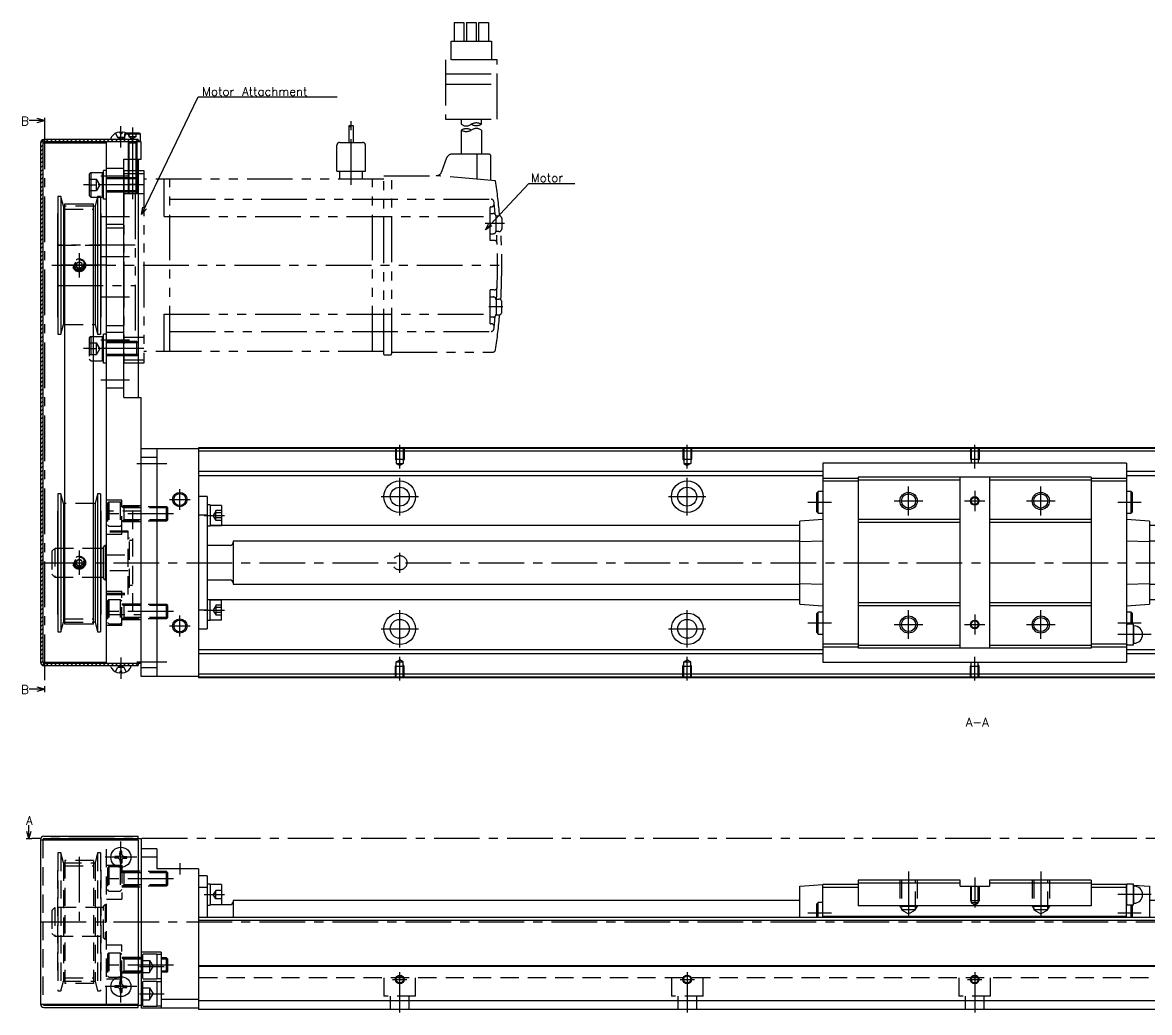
# Model space of a CAD drawing. Extents: x -2 to 939, y -8 to 353.
# Drawn here: x 317.5 to 709.5, y 9 to 353.5 of the extents above; entities that cross this region are included whole.
import ezdxf

# ---------------------------------------------------------------- set-up
doc = ezdxf.new("R2010")
doc.units = 0
doc.header["$LTSCALE"] = 0.5
for name, pattern in [('CENTER', [50.8, 31.75, -6.35, 6.35, -6.35]), ('DASHED', [19.05, 12.7, -6.35]), ('PHANTOM', [63.5, 31.75, -6.35, 6.35, -6.35, 6.35, -6.35])]:
    doc.linetypes.add(name, pattern=pattern)
for name, color, linetype in [('MSM_CENTER', 1, 'CENTER'), ('MSM_CONTINUOUS', 7, 'CONTINUOUS'), ('MSM_DASHED', 4, 'DASHED'), ('MSM_IMAGINARY', 6, 'PHANTOM'), ('MSM_NARROW', 5, 'CONTINUOUS'), ('MSM_PART_NUMBER', 7, 'CONTINUOUS')]:
    doc.layers.add(name, color=color, linetype=linetype)
doc.styles.get("Standard").update_dxf_attribs({"font": 'txt.shx', "height": 3, "bigfont": 'bigfont.shx'})

msp = doc.modelspace()

# ---------------------------------------------------------------- linework, layer by layer
at = {"layer": 'MSM_CENTER'}
for p, q in [((325.07, 318.37), (325.07, 122.5)), ((351.67, 310), (351.67, 317.37)), ((355.67, 317), (355.67, 295)), ((354.67, 300), (344.67, 300)), ((359.67, 297), (338.67, 297)), ((344.67, 286), (354.67, 286)), ((337.17, 273.25), (337.17, 264.75)), ((354.67, 272), (344.67, 272)), ((346.67, 269), (327.67, 269)), ((344.67, 258), (354.67, 258)), ((359.67, 240), (338.67, 240)), ((354.67, 243), (344.67, 243)), ((354.67, 229), (344.67, 229)), ((448.67, 198.29), (448.67, 206.5)), ((548.67, 198.29), (548.67, 206.5)), ((648.67, 198.29), (648.67, 206.5)), ((357.17, 200), (367.67, 200)), ((448.67, 182), (448.67, 195)), ((548.67, 182), (548.67, 195)), ((372.17, 183.88), (372.17, 191.13)), ((442.17, 188.5), (455.16, 188.5)), ((542.17, 188.5), (555.17, 188.5)), ((625.67, 182), (625.67, 192)), ((648.67, 190.5), (648.67, 183.5)), ((671.67, 182), (671.67, 192)), ((368.54, 187.5), (375.79, 187.5)), ((598.87, 186.5), (590.66, 186.5)), ((620.67, 187), (630.67, 187)), ((645.17, 187), (652.17, 187)), ((666.67, 187), (676.67, 187)), ((706.57, 186.5), (698.47, 186.5)), ((369.97, 182.5), (344.67, 182.5)), ((380.67, 181.95), (387.67, 181.95)), ((337.17, 169.75), (337.17, 161.25)), ((448.67, 162), (448.67, 169)), ((323.67, 165.5), (932.67, 165.5)), ((380.67, 149.05), (387.67, 149.05)), ((448.67, 136), (448.67, 149)), ((548.67, 136), (548.67, 149)), ((625.67, 139), (625.67, 149)), ((671.67, 139), (671.67, 149)), ((369.97, 148.5), (344.67, 148.5)), ((372.17, 139.88), (372.17, 147.13)), ((648.67, 147.5), (648.67, 140.5)), ((368.54, 143.5), (375.79, 143.5)), ((442.17, 142.5), (455.17, 142.5)), ((542.17, 142.5), (555.17, 142.5)), ((598.87, 144.5), (590.66, 144.5)), ((620.67, 144), (630.67, 144)), ((645.17, 144), (652.17, 144)), ((666.67, 144), (676.67, 144)), ((706.57, 144.5), (698.47, 144.5)), ((710.07, 140.5), (698.47, 140.5)), ((351.67, 132.5), (351.67, 125.13)), ((357.17, 131), (367.67, 131)), ((448.67, 124.5), (448.67, 132.71)), ((548.67, 124.5), (548.67, 132.71)), ((648.67, 124.5), (648.67, 132.71)), ((933.67, 69.5), (320.67, 69.5)), ((351.67, 57.5), (351.67, 68.5)), ((337.17, 63.12), (337.17, 38.5)), ((357.17, 63), (346.17, 63)), ((372.17, 61), (372.17, 57)), ((369.97, 55.5), (344.67, 55.5)), ((625.67, 58), (625.67, 40.3)), ((648.67, 56), (648.67, 45.5)), ((671.67, 58), (671.67, 40.3)), ((380.67, 50), (387.67, 50)), ((710.07, 50), (698.47, 50)), ((598.87, 43.5), (590.66, 43.5)), ((706.57, 43.5), (698.47, 43.5)), ((323.67, 40.5), (932.67, 40.5)), ((369.97, 25.5), (344.67, 25.5)), ((358.17, 25), (366.67, 25)), ((351.67, 12.5), (351.67, 23.5)), ((446.17, 20.5), (451.17, 20.5)), ((448.67, 9), (448.67, 23)), ((546.17, 20.5), (551.17, 20.5)), ((548.67, 23), (548.67, 9)), ((646.17, 20.5), (651.17, 20.5)), ((648.67, 23), (648.67, 9)), ((357.17, 18), (346.17, 18)), ((358.17, 15.5), (366.67, 15.5))]:
    msp.add_line(p, q, dxfattribs=at)
at = {"layer": 'MSM_CONTINUOUS', "extrusion": (0, 0, -1)}
for p, q in [((325.07, 319.37), (319.71, 319.37)), ((325.07, 319.37), (322.57, 320.04)), ((322.57, 318.7), (325.07, 319.37)), ((325.07, 121.5), (322.57, 122.17)), ((325.07, 121.5), (319.71, 121.5)), ((322.57, 120.83), (325.07, 121.5))]:
    msp.add_line(p, q, dxfattribs=at)
at = {"layer": 'MSM_CONTINUOUS'}
for p, q in [((325.07, 320.37), (325.07, 318.37)), ((351.34, 315.29), (351.36, 314.8)), ((351.98, 314.8), (351.36, 314.8)), ((352, 315.29), (351.98, 314.8)), ((358.12, 315), (353.41, 315)), ((358.42, 314.7), (353.93, 314.7)), ((358.12, 315), (358.42, 314.7)), ((358.42, 314.7), (358.42, 312.3)), ((323.67, 311.6), (323.67, 130.9)), ((324.47, 311.6), (324.47, 130.9)), ((324.47, 311.6), (346.67, 311.6)), ((357.67, 312.8), (324.87, 312.8)), ((358.67, 312), (324.87, 312)), ((346.67, 130.5), (346.67, 312)), ((348.2, 313.16), (348.17, 312.8)), ((355.13, 313.16), (355.17, 312.8)), ((357.67, 312.8), (357.67, 312)), ((357.67, 312.3), (358.42, 312.3)), ((358.12, 312), (358.42, 312.3)), ((358.67, 306), (358.67, 312)), ((352.67, 223), (352.67, 306)), ((352.67, 306), (358.67, 306)), ((354.17, 306), (354.17, 299.5)), ((357.17, 306), (357.17, 299.5)), ((357.67, 306), (357.67, 223)), ((345.67, 292), (345.67, 302)), ((346.67, 302), (345.67, 302)), ((341.17, 301.25), (340.67, 300.75)), ((340.67, 300.75), (340.67, 293.25)), ((341.17, 301.25), (341.17, 292.75)), ((341.17, 301.25), (345.17, 301.25)), ((345.17, 301.25), (345.17, 292.75)), ((345.17, 301.25), (345.67, 300.75)), ((357.23, 299.5), (352.67, 299.5)), ((357.23, 294.5), (357.23, 299.5)), ((357.67, 299.07), (357.23, 299.5)), ((357.23, 294.5), (352.67, 294.5)), ((357.23, 294.5), (357.67, 294.93)), ((329.73, 293), (329.73, 245)), ((330.76, 293), (329.73, 293)), ((330.76, 293), (330.76, 245)), ((331.67, 289.62), (330.76, 293)), ((332.17, 144.07), (332.17, 290.43)), ((332.17, 290.43), (342.17, 290.43)), ((341.17, 292.75), (340.67, 293.25)), ((341.17, 292.75), (343.5, 292.75)), ((342.17, 144.07), (342.17, 290.43)), ((343.57, 293), (342.67, 289.62)), ((343.57, 293), (343.57, 245)), ((344.61, 293), (343.57, 293)), ((344.61, 293), (344.61, 245)), ((344.61, 292.75), (345.17, 292.75)), ((345.17, 292.75), (345.67, 293.25)), ((346.67, 292), (345.67, 292)), ((329.67, 287), (329.67, 251)), ((329.73, 287), (329.67, 287)), ((331.67, 289.62), (331.67, 248.37)), ((332.17, 289.62), (331.67, 289.62)), ((342.67, 289.62), (342.17, 289.62)), ((342.67, 289.62), (342.67, 248.37)), ((344.67, 287), (344.61, 287)), ((344.67, 287), (344.67, 251)), ((329.67, 251), (329.73, 251)), ((344.61, 251), (344.67, 251)), ((330.76, 245), (331.67, 248.37)), ((331.67, 248.37), (332.17, 248.37)), ((342.17, 248.37), (342.67, 248.37)), ((342.67, 248.37), (343.57, 245)), ((329.73, 245), (330.76, 245)), ((342.17, 244.25), (345.17, 244.25)), ((343.57, 245), (344.61, 245)), ((345.17, 244.25), (345.17, 235.75)), ((345.17, 244.25), (345.67, 243.75)), ((345.67, 235), (345.67, 245)), ((346.67, 245), (345.67, 245)), ((357.23, 242.5), (352.67, 242.5)), ((357.67, 242.07), (357.23, 242.5)), ((357.23, 237.5), (357.23, 242.5)), ((342.17, 235.75), (345.17, 235.75)), ((345.17, 235.75), (345.67, 236.25)), ((357.23, 237.5), (352.67, 237.5)), ((357.23, 237.5), (357.67, 237.93)), ((346.67, 235), (345.67, 235)), ((352.67, 223), (358.67, 223)), ((358.67, 125.9), (358.67, 223)), ((378.67, 205.1), (358.67, 205.1)), ((364.17, 205.1), (364.17, 125.9)), ((918.67, 205.5), (378.67, 205.5)), ((378.67, 205.5), (378.67, 125.5)), ((918.67, 205.3), (378.67, 205.3)), ((918.67, 204.3), (378.67, 204.3)), ((364.17, 202.1), (358.67, 202.1)), ((701.47, 200.1), (595.87, 200.1)), ((595.87, 200.1), (595.87, 130.9)), ((701.47, 200.1), (701.47, 130.9)), ((595.87, 197.25), (378.67, 197.25)), ((918.67, 197.25), (701.47, 197.25)), ((595.87, 195.75), (378.67, 195.75)), ((608.17, 194.85), (595.87, 194.85)), ((608.17, 193.85), (595.87, 193.85)), ((689.17, 195.25), (608.17, 195.25)), ((608.17, 195.25), (608.17, 135.75)), ((643.57, 194.25), (608.17, 194.25)), ((643.57, 135.75), (643.57, 195.25)), ((653.77, 195.25), (653.77, 135.75)), ((689.17, 194.25), (653.77, 194.25)), ((689.17, 195.25), (689.17, 135.75)), ((701.47, 194.85), (689.17, 194.85)), ((701.47, 193.85), (689.17, 193.85)), ((918.67, 195.75), (701.47, 195.75)), ((329.73, 189.5), (329.73, 141.5)), ((330.76, 189.5), (329.73, 189.5)), ((330.76, 189.5), (330.76, 141.5)), ((331.67, 186.12), (330.76, 189.5)), ((343.57, 189.5), (342.67, 186.12)), ((343.57, 189.5), (343.57, 141.5)), ((344.61, 189.5), (343.57, 189.5)), ((344.61, 189.5), (344.61, 141.5)), ((381.67, 188.5), (378.67, 188.5)), ((381.67, 188.5), (381.67, 142.5)), ((594.27, 190.3), (593.77, 189.8)), ((593.77, 183.2), (593.77, 189.8)), ((594.27, 182.7), (594.27, 190.3)), ((595.87, 190.3), (594.27, 190.3)), ((703.07, 190.3), (701.47, 190.3)), ((703.57, 189.8), (703.07, 190.3)), ((703.07, 182.7), (703.07, 190.3)), ((703.57, 183.2), (703.57, 189.8)), ((331.67, 186.12), (331.67, 144.87)), ((332.17, 186.12), (331.67, 186.12)), ((342.67, 186.12), (342.17, 186.12)), ((342.67, 186.12), (342.67, 144.87)), ((382.67, 185.6), (381.67, 185.6)), ((382.67, 185.6), (382.67, 178.3)), ((386.67, 185.45), (382.67, 185.45)), ((386.67, 185.45), (386.67, 178.45)), ((329.67, 183.5), (329.67, 147.5)), ((329.73, 183.5), (329.67, 183.5)), ((344.67, 183.5), (344.61, 183.5)), ((344.67, 183.5), (344.67, 147.5)), ((381.67, 182.02), (378.67, 182.02)), ((595.87, 180.5), (587.87, 179.94)), ((593.77, 183.2), (594.27, 182.7)), ((594.27, 182.7), (595.87, 182.7)), ((643.57, 180.5), (608.17, 180.5)), ((689.17, 180.5), (653.77, 180.5)), ((701.47, 182.7), (703.07, 182.7)), ((709.47, 179.94), (701.47, 180.5)), ((703.07, 182.7), (703.57, 183.2)), ((381.67, 178.3), (382.67, 178.3)), ((382.67, 178.45), (386.67, 178.45)), ((587.87, 178.43), (382.67, 178.43)), ((587.87, 151.06), (587.87, 179.94)), ((643.57, 179.5), (608.17, 179.5)), ((689.17, 179.5), (653.77, 179.5)), ((709.47, 179.94), (709.47, 151.06)), ((918.67, 178.43), (709.47, 178.43)), ((390.67, 173), (390.67, 158)), ((587.87, 173), (390.67, 173)), ((595.87, 172.98), (587.87, 172.73)), ((709.47, 172.73), (701.47, 172.98)), ((918.67, 173), (709.47, 173)), ((345.67, 170.5), (344.67, 170.5)), ((346.17, 171.5), (345.67, 171)), ((345.67, 160), (345.67, 171)), ((346.17, 171.5), (346.17, 159.5)), ((346.67, 171.5), (346.17, 171.5)), ((389.67, 171.5), (381.67, 171.5)), ((344.67, 160.5), (345.67, 160.5)), ((345.67, 160), (346.17, 159.5)), ((346.17, 159.5), (346.67, 159.5)), ((381.67, 159.5), (389.67, 159.5)), ((390.67, 158), (587.87, 158)), ((587.87, 158.27), (595.87, 158.02)), ((701.47, 158.02), (709.47, 158.27)), ((709.47, 158), (918.67, 158)), ((381.67, 148.98), (378.67, 148.98)), ((381.67, 152.7), (382.67, 152.7)), ((382.67, 145.4), (382.67, 152.7)), ((587.87, 152.57), (382.67, 152.57)), ((382.67, 152.55), (386.67, 152.55)), ((386.67, 145.55), (386.67, 152.55)), ((587.87, 151.06), (595.87, 150.5)), ((643.57, 151.5), (608.17, 151.5)), ((643.57, 150.5), (608.17, 150.5)), ((689.17, 151.5), (653.77, 151.5)), ((689.17, 150.5), (653.77, 150.5)), ((701.47, 150.5), (709.47, 151.06)), ((918.67, 152.57), (709.47, 152.57)), ((329.67, 147.5), (329.73, 147.5)), ((344.61, 147.5), (344.67, 147.5)), ((382.67, 145.4), (381.67, 145.4)), ((386.67, 145.55), (382.67, 145.55)), ((594.27, 148.3), (593.77, 147.8)), ((593.77, 141.2), (593.77, 147.8)), ((594.27, 140.7), (594.27, 148.3)), ((595.87, 148.3), (594.27, 148.3)), ((703.07, 148.3), (701.47, 148.3)), ((703.57, 147.8), (703.07, 148.3)), ((703.07, 144.1), (703.07, 148.3)), ((703.57, 144.1), (703.57, 147.8)), ((329.73, 141.5), (330.76, 141.5)), ((330.76, 141.5), (331.67, 144.87)), ((331.67, 144.87), (332.17, 144.87)), ((342.17, 144.07), (332.17, 144.07)), ((342.67, 144.87), (342.17, 144.87)), ((342.67, 144.87), (343.57, 141.5)), ((343.57, 141.5), (344.61, 141.5)), ((378.67, 142.5), (381.67, 142.5)), ((593.77, 141.2), (594.27, 140.7)), ((701.63, 144.1), (701.47, 143.5)), ((701.63, 136.9), (701.63, 144.1)), ((703.91, 144.1), (701.63, 144.1)), ((703.91, 136.9), (703.91, 144.1)), ((704.07, 143.5), (703.91, 144.1)), ((704.07, 137.5), (704.07, 143.5)), ((594.27, 140.7), (595.87, 140.7)), ((701.47, 137.5), (701.63, 136.9)), ((703.91, 136.9), (704.07, 137.5)), ((595.87, 135.25), (378.67, 135.25)), ((595.87, 133.75), (378.67, 133.75)), ((608.17, 137.15), (595.87, 137.15)), ((608.17, 136.15), (595.87, 136.15)), ((643.57, 136.75), (608.17, 136.75)), ((689.17, 135.75), (608.17, 135.75)), ((689.17, 136.75), (653.77, 136.75)), ((701.47, 137.15), (689.17, 137.15)), ((701.47, 136.15), (689.17, 136.15)), ((918.67, 135.25), (701.47, 135.25)), ((918.67, 133.75), (701.47, 133.75)), ((701.63, 136.9), (703.91, 136.9)), ((324.47, 130.9), (346.67, 130.9)), ((324.87, 130.5), (358.67, 130.5)), ((324.87, 129.7), (357.67, 129.7)), ((348.2, 129.34), (348.17, 129.7)), ((355.13, 129.34), (355.17, 129.7)), ((357.67, 130.5), (357.67, 129.7)), ((595.87, 130.9), (701.47, 130.9)), ((351.34, 127.21), (351.36, 127.7)), ((351.98, 127.7), (351.36, 127.7)), ((352, 127.21), (351.98, 127.7)), ((364.17, 128.9), (358.67, 128.9)), ((378.67, 125.9), (358.67, 125.9)), ((918.67, 126.7), (378.67, 126.7)), ((918.67, 125.7), (378.67, 125.7)), ((918.67, 125.5), (378.67, 125.5)), ((325.07, 122.5), (325.07, 120.5)), ((319.67, 69.5), (319, 72)), ((319.67, 69.5), (319.67, 74.23)), ((320.34, 72), (319.67, 69.5)), ((318.67, 69.5), (320.67, 69.5)), ((323.67, 69.1), (323.67, 11.9)), ((323.67, 69.1), (357.67, 69.1)), ((324.87, 70.3), (357.67, 70.3)), ((324.87, 69.5), (358.67, 69.5)), ((346.67, 69.1), (346.67, 69.5)), ((357.67, 69.5), (357.67, 70.3)), ((357.67, 69.1), (357.67, 11.9)), ((358.67, 69.5), (358.67, 10.5)), ((350.74, 63.33), (349.59, 63.31)), ((350.74, 63.33), (351.15, 63.52)), ((351.34, 63.92), (351.15, 63.52)), ((351.34, 63.92), (351.36, 65.08)), ((352, 63.92), (351.98, 65.08)), ((352, 63.92), (352.19, 63.52)), ((352.59, 63.33), (352.19, 63.52)), ((352.59, 63.33), (353.74, 63.31)), ((364.17, 66), (358.67, 66)), ((364.17, 63), (358.67, 63)), ((364.17, 66), (364.17, 59)), ((350.74, 62.67), (349.59, 62.69)), ((350.74, 62.67), (351.15, 62.48)), ((351.34, 62.08), (351.15, 62.48)), ((351.34, 62.08), (351.36, 60.92)), ((352, 62.08), (351.98, 60.92)), ((352, 62.08), (352.19, 62.48)), ((352.59, 62.67), (352.19, 62.48)), ((352.59, 62.67), (353.74, 62.69)), ((378.67, 59), (364.17, 59)), ((378.67, 59), (378.67, 10)), ((381.67, 56.5), (378.67, 56.5)), ((381.67, 56.5), (381.67, 42)), ((643.57, 55), (608.17, 55)), ((608.17, 55), (608.17, 46.15)), ((643.57, 53), (643.57, 55)), ((653.77, 55), (653.77, 53)), ((689.17, 55), (653.77, 55)), ((689.17, 55), (689.17, 46.15)), ((381.67, 52.5), (378.67, 52.5)), ((382.67, 53.65), (381.67, 53.65)), ((382.67, 53.65), (382.67, 46.35)), ((386.67, 53.5), (382.67, 53.5)), ((386.67, 53.5), (386.67, 46.5)), ((587.87, 53), (595.87, 53.5)), ((587.87, 42), (587.87, 53)), ((608.17, 53.5), (595.87, 53.5)), ((595.87, 42), (595.87, 53.5)), ((608.17, 52.5), (595.87, 52.5)), ((643.57, 54), (608.17, 54)), ((643.57, 53), (653.77, 53)), ((689.17, 54), (653.77, 54)), ((701.47, 53.5), (689.17, 53.5)), ((701.47, 52.5), (689.17, 52.5)), ((701.63, 53.6), (701.47, 53)), ((701.47, 53.5), (701.6, 53.49)), ((701.47, 42), (701.47, 53.5)), ((701.63, 46.4), (701.63, 53.6)), ((703.91, 53.6), (701.63, 53.6)), ((704.07, 53), (703.91, 53.6)), ((703.91, 46.4), (703.91, 53.6)), ((703.97, 53.34), (709.47, 53)), ((704.07, 47), (704.07, 53)), ((709.47, 53), (709.47, 42)), ((390.67, 48), (390.67, 42)), ((587.87, 48), (390.67, 48)), ((594.27, 47.3), (593.77, 46.8)), ((594.27, 42), (594.27, 47.3)), ((595.87, 47.3), (594.27, 47.3)), ((918.67, 48), (709.47, 48)), ((381.67, 46.35), (382.67, 46.35)), ((389.67, 46.5), (382.67, 46.5)), ((593.77, 42), (593.77, 46.8)), ((689.17, 46.15), (608.17, 46.15)), ((701.47, 47), (701.63, 46.4)), ((701.63, 46.4), (703.91, 46.4)), ((703.07, 42), (703.07, 46.4)), ((703.57, 42), (703.57, 46.4)), ((703.91, 46.4), (704.07, 47)), ((918.67, 42), (378.67, 42)), ((918.67, 41), (378.67, 41)), ((701.47, 42.4), (595.87, 42.4)), ((365.67, 30), (358.67, 30)), ((359.17, 29), (359.17, 21)), ((364.17, 29.25), (359.42, 29.25)), ((364.17, 29.25), (364.17, 20.75)), ((365.67, 29.15), (364.17, 29.15)), ((365.67, 30), (365.67, 10.5)), ((918.67, 25.2), (378.67, 25.2)), ((918.67, 25), (378.67, 25)), ((351.34, 18.92), (351.36, 20.08)), ((352, 18.92), (351.98, 20.08)), ((359.42, 20.75), (364.17, 20.75)), ((364.17, 19.75), (359.42, 19.75)), ((364.17, 20.85), (365.67, 20.85)), ((364.17, 19.75), (364.17, 11.25)), ((365.67, 19.65), (364.17, 19.65)), ((350.74, 18.33), (349.59, 18.31)), ((350.74, 17.67), (349.59, 17.69)), ((350.74, 18.33), (351.15, 18.52)), ((350.74, 17.67), (351.15, 17.48)), ((351.34, 18.92), (351.15, 18.52)), ((351.34, 17.08), (351.15, 17.48)), ((351.34, 17.08), (351.36, 15.92)), ((352, 17.08), (351.98, 15.92)), ((352, 18.92), (352.19, 18.52)), ((352, 17.08), (352.19, 17.48)), ((352.59, 18.33), (352.19, 18.52)), ((352.59, 17.67), (352.19, 17.48)), ((352.59, 18.33), (353.74, 18.31)), ((352.59, 17.67), (353.74, 17.69)), ((359.17, 19.5), (359.17, 11.5)), ((323.67, 11.9), (357.67, 11.9)), ((346.67, 11.5), (346.67, 11.9)), ((378.67, 13.5), (365.67, 13.5)), ((918.67, 13), (378.67, 13)), ((324.87, 11.5), (358.67, 11.5)), ((324.87, 10.7), (357.67, 10.7)), ((357.67, 10.7), (357.67, 11.5)), ((378.67, 10.5), (358.67, 10.5)), ((359.42, 11.25), (364.17, 11.25)), ((364.17, 11.35), (365.67, 11.35)), ((918.67, 10), (378.67, 10))]:
    msp.add_line(p, q, dxfattribs=at)
for centre, radius in [((448.67, 188.5), 5.5), ((548.67, 188.5), 5.5), ((372.17, 187.5), 2.07), ((448.67, 188.5), 3.3), ((548.67, 188.5), 3.3), ((625.67, 187), 2.46), ((648.67, 187), 1.23), ((671.67, 187), 2.46), ((372.17, 143.5), 2.07), ((448.67, 142.5), 5.5), ((448.67, 142.5), 3.3), ((548.67, 142.5), 5.5), ((548.67, 142.5), 3.3), ((625.67, 144), 2.46), ((648.67, 144), 1.23), ((671.67, 144), 2.46), ((351.67, 63), 3.5), ((351.67, 18), 3.5), ((448.67, 20.5), 1.23), ((548.67, 20.5), 1.23), ((648.67, 20.5), 1.23)]:
    msp.add_circle(centre, radius, dxfattribs=at)
for centre, radius, start, end in [((349.29, 313.07), 1.1, 144.8906, 175), ((351.67, 311.4), 4, 97.4656, 144.8906), ((351.14, 315.06), 0.305, 49.0368, 87.9309), ((352.2, 315.06), 0.305, 92.0691, 130.9632), ((351.67, 311.4), 4, 35.1094, 82.5344), ((354.04, 313.07), 1.1, 5, 35.1094), ((324.87, 311.6), 1.2, 90, 180), ((324.87, 311.6), 0.4, 90, 180), ((389.67, 172.5), 1, 270, 0), ((389.67, 158.5), 1, 0, 90), ((704.07, 140.5), 3, 270, 90), ((324.87, 130.9), 1.2, 180, 270), ((324.87, 130.9), 0.4, 180, 270), ((349.29, 129.43), 1.1, 185, 215.1094), ((351.67, 131.1), 4, 215.1094, 262.5344), ((351.14, 127.44), 0.305, 272.0691, 310.9632), ((352.2, 127.44), 0.305, 229.0368, 267.9309), ((351.67, 131.1), 4, 277.4656, 324.8906), ((354.04, 129.43), 1.1, 324.8906, 355), ((324.87, 69.1), 1.2, 90, 180), ((324.87, 69.1), 0.4, 90, 180), ((351.67, 63), 2.1, 171.4911, 188.5089), ((351.67, 63), 2.1, 81.4911, 98.5089), ((351.67, 63), 2.1, 351.4911, 8.5089), ((351.67, 63), 2.1, 261.4911, 278.5089), ((704.07, 50), 3, 270, 90), ((389.67, 47.5), 1, 270, 0), ((359.42, 29), 0.25, 90, 180), ((351.67, 18), 2.1, 81.4911, 98.5089), ((359.42, 21), 0.25, 180, 270), ((359.42, 19.5), 0.25, 90, 180), ((351.67, 18), 2.1, 171.4911, 188.5089), ((351.67, 18), 2.1, 261.4911, 278.5089), ((351.67, 18), 2.1, 351.4911, 8.5089), ((324.87, 11.9), 1.2, 180, 270), ((324.87, 11.9), 0.4, 180, 270), ((359.42, 11.5), 0.25, 180, 270)]:
    msp.add_arc(centre, radius, start, end, dxfattribs=at)
at = {"layer": 'MSM_DASHED'}
for p, q in [((349.8, 314.94), (350.52, 313.47)), ((353.54, 314.94), (352.81, 313.47)), ((352.92, 314.7), (353.22, 315)), ((353.93, 314.7), (352.92, 314.7)), ((352.92, 314.7), (352.92, 312.8)), ((353.41, 315), (353.22, 315)), ((354.42, 315), (354.42, 313.7)), ((356.92, 313.7), (354.42, 313.7)), ((355.67, 312.98), (354.42, 313.7)), ((355.67, 315), (355.67, 313.7)), ((356.92, 313.7), (355.67, 312.98)), ((356.92, 315), (356.92, 313.7)), ((351.67, 312.86), (350.52, 313.47)), ((352.81, 313.47), (350.52, 313.47)), ((351.67, 312.86), (352.81, 313.47)), ((354.15, 311.95), (354.44, 311.46)), ((354.17, 311.9), (354.17, 306)), ((357.17, 311.46), (354.17, 311.46)), ((354.44, 311.46), (354.44, 306)), ((357.18, 311.95), (356.9, 311.46)), ((356.9, 311.46), (356.9, 306)), ((357.17, 311.9), (357.17, 306)), ((352.67, 302.65), (346.67, 302.65)), ((340.67, 299), (343.17, 299)), ((344.32, 297), (343.17, 299)), ((343.17, 295), (343.17, 299)), ((352.67, 299.5), (346.67, 299.5)), ((352.67, 299.07), (346.67, 299.07)), ((354.17, 299.5), (354.17, 297.27)), ((354.44, 299.5), (354.44, 297)), ((356.9, 299.5), (356.9, 297)), ((357.17, 299.5), (357.17, 297.27)), ((340.67, 297), (343.17, 297)), ((340.67, 295), (343.17, 295)), ((344.32, 297), (343.17, 295)), ((352.67, 294.93), (346.67, 294.93)), ((352.67, 294.5), (346.67, 294.5)), ((354.44, 297), (354.17, 297.27)), ((354.17, 297.27), (357.17, 297.27)), ((356.9, 297), (354.44, 297)), ((357.17, 297.27), (356.9, 297)), ((343.5, 292.75), (344.61, 292.75)), ((342.17, 289.62), (332.17, 289.62)), ((332.17, 288.49), (342.17, 288.49)), ((346.67, 283.35), (352.67, 283.35)), ((346.67, 282), (352.67, 282)), ((329.67, 276), (344.67, 276)), ((337.17, 270.15), (336.17, 269.58)), ((336.17, 269.58), (336.17, 268.42)), ((336.17, 268.42), (337.17, 267.85)), ((338.17, 269.58), (337.17, 270.15)), ((337.17, 267.85), (338.17, 268.42)), ((338.17, 268.42), (338.17, 269.58)), ((329.67, 262), (344.67, 262)), ((332.17, 248.37), (342.17, 248.37)), ((352.67, 248), (346.67, 248)), ((341.17, 244.25), (340.67, 243.75)), ((340.67, 243.75), (340.67, 236.25)), ((341.17, 244.25), (341.17, 235.75)), ((341.17, 244.25), (342.17, 244.25)), ((352.67, 245.65), (346.67, 245.65)), ((340.67, 242), (343.17, 242)), ((340.67, 240), (343.17, 240)), ((344.32, 240), (343.17, 242)), ((343.17, 238), (343.17, 242)), ((344.32, 240), (343.17, 238)), ((352.67, 242.5), (346.67, 242.5)), ((352.67, 242.07), (346.67, 242.07)), ((340.67, 238), (343.17, 238)), ((341.17, 235.75), (340.67, 236.25)), ((341.17, 235.75), (342.17, 235.75)), ((352.67, 237.93), (346.67, 237.93)), ((352.67, 237.5), (346.67, 237.5)), ((346.67, 226.35), (352.67, 226.35)), ((447.17, 205.5), (447.17, 201.5)), ((447.44, 205.5), (447.44, 200)), ((449.9, 205.5), (449.9, 200)), ((450.17, 205.5), (450.17, 201.5)), ((547.17, 205.5), (547.17, 201.5)), ((547.44, 205.5), (547.44, 200)), ((549.9, 205.5), (549.9, 200)), ((550.17, 205.5), (550.17, 201.5)), ((647.17, 205.5), (647.17, 201.5)), ((647.44, 205.5), (647.44, 200.1)), ((649.9, 205.5), (649.9, 200.1)), ((650.17, 205.5), (650.17, 201.5)), ((447.17, 201.5), (447.44, 201.03)), ((447.17, 201.5), (450.17, 201.5)), ((447.44, 200), (448.67, 199.29)), ((447.44, 200), (449.9, 200)), ((449.9, 200), (448.67, 199.29)), ((450.17, 201.5), (449.9, 201.03)), ((547.17, 201.5), (550.17, 201.5)), ((547.17, 201.5), (547.44, 201.03)), ((547.44, 200), (549.9, 200)), ((547.44, 200), (548.67, 199.29)), ((549.9, 200), (548.67, 199.29)), ((550.17, 201.5), (549.9, 201.03)), ((647.17, 201.5), (650.17, 201.5)), ((647.17, 201.5), (647.44, 201.03)), ((650.17, 201.5), (649.9, 201.03)), ((342.17, 186.12), (332.17, 186.12)), ((351.97, 187.25), (346.67, 187.25)), ((347.47, 186.75), (346.97, 186.25)), ((346.97, 186.25), (346.97, 178.75)), ((347.47, 186.75), (347.47, 178.25)), ((347.47, 186.75), (351.47, 186.75)), ((351.47, 186.75), (351.47, 178.25)), ((351.47, 186.75), (351.97, 186.25)), ((351.97, 175.38), (351.97, 187.25)), ((358.67, 185.25), (351.97, 185.25)), ((367.53, 185), (351.97, 185)), ((351.97, 185), (352.72, 184.57)), ((352.72, 185), (352.72, 180)), ((367.97, 184.57), (352.72, 184.57)), ((367.97, 184.57), (367.53, 185)), ((367.53, 180), (367.53, 185)), ((367.97, 180.43), (367.97, 184.57)), ((358.67, 183.5), (346.67, 183.5)), ((351.97, 180), (352.72, 180.43)), ((367.97, 180.43), (352.72, 180.43)), ((355.67, 183.5), (355.67, 147.5)), ((367.53, 180), (367.97, 180.43)), ((384.67, 183.45), (383.8, 181.95)), ((384.67, 180.45), (383.8, 181.95)), ((384.67, 180.22), (384.67, 183.69)), ((386.67, 183.69), (384.67, 183.69)), ((386.67, 182.82), (384.67, 182.82)), ((386.67, 181.09), (384.67, 181.09)), ((354.17, 176.5), (346.67, 176.5)), ((347.47, 178.25), (346.97, 178.75)), ((347.47, 178.25), (351.47, 178.25)), ((351.47, 178.25), (351.97, 178.75)), ((367.53, 180), (351.97, 180)), ((358.67, 179.75), (351.97, 179.75)), ((354.17, 154.5), (354.17, 176.5)), ((386.67, 180.22), (384.67, 180.22)), ((354.17, 176.14), (346.67, 176.14)), ((351.97, 175.38), (346.67, 175.38)), ((354.67, 174), (354.17, 174)), ((354.67, 157), (354.67, 174)), ((355.67, 173.25), (354.67, 173.25)), ((328.67, 170.5), (327.67, 169.5)), ((327.67, 169.5), (327.67, 161.5)), ((344.67, 170.5), (328.67, 170.5)), ((328.67, 170.5), (328.67, 160.5)), ((337.17, 166.65), (336.17, 166.08)), ((336.17, 166.08), (336.17, 164.92)), ((336.17, 164.92), (337.17, 164.35)), ((338.17, 166.08), (337.17, 166.65)), ((337.17, 164.35), (338.17, 164.92)), ((338.17, 164.92), (338.17, 166.08)), ((346.67, 168.3), (354.17, 168.3)), ((327.67, 161.5), (328.67, 160.5)), ((354.17, 162.7), (346.67, 162.7)), ((328.67, 160.5), (344.67, 160.5)), ((354.17, 157), (354.67, 157)), ((354.67, 157.75), (355.67, 157.75)), ((346.67, 155.62), (351.97, 155.62)), ((346.67, 154.86), (354.17, 154.86)), ((346.67, 154.5), (354.17, 154.5)), ((351.97, 143.75), (351.97, 155.62)), ((347.47, 152.75), (346.97, 152.25)), ((346.97, 152.25), (346.97, 144.75)), ((347.47, 152.75), (351.47, 152.75)), ((347.47, 152.75), (347.47, 144.25)), ((351.47, 152.75), (351.47, 144.25)), ((351.47, 152.75), (351.97, 152.25)), ((351.97, 151.25), (358.67, 151.25)), ((367.53, 151), (351.97, 151)), ((351.97, 151), (352.72, 150.57)), ((352.72, 151), (352.72, 146)), ((367.97, 150.57), (352.72, 150.57)), ((367.53, 146), (367.53, 151)), ((367.97, 150.57), (367.53, 151)), ((367.97, 146.43), (367.97, 150.57)), ((384.67, 150.55), (383.8, 149.05)), ((384.67, 147.55), (383.8, 149.05)), ((384.67, 150.78), (384.67, 147.31)), ((386.67, 150.78), (384.67, 150.78)), ((386.67, 149.91), (384.67, 149.91)), ((332.17, 146.01), (342.17, 146.01)), ((346.67, 147.5), (358.67, 147.5)), ((351.97, 146), (352.72, 146.43)), ((367.53, 146), (351.97, 146)), ((351.97, 145.75), (358.67, 145.75)), ((367.97, 146.43), (352.72, 146.43)), ((367.53, 146), (367.97, 146.43)), ((386.67, 148.18), (384.67, 148.18)), ((386.67, 147.31), (384.67, 147.31)), ((332.17, 144.87), (342.17, 144.87)), ((346.67, 143.75), (351.97, 143.75)), ((347.47, 144.25), (346.97, 144.75)), ((347.47, 144.25), (351.47, 144.25)), ((351.47, 144.25), (351.97, 144.75)), ((351.67, 129.64), (350.52, 129.03)), ((351.67, 129.64), (352.81, 129.03)), ((447.17, 129.5), (447.44, 129.97)), ((447.17, 125.5), (447.17, 129.5)), ((447.17, 129.5), (450.17, 129.5)), ((447.44, 131), (448.67, 131.71)), ((447.44, 125.5), (447.44, 131)), ((447.44, 131), (449.9, 131)), ((449.9, 131), (448.67, 131.71)), ((449.9, 125.5), (449.9, 131)), ((450.17, 129.5), (449.9, 129.97)), ((450.17, 125.5), (450.17, 129.5)), ((547.17, 129.5), (547.44, 129.97)), ((547.17, 129.5), (550.17, 129.5)), ((547.17, 125.5), (547.17, 129.5)), ((547.44, 131), (548.67, 131.71)), ((547.44, 131), (549.9, 131)), ((547.44, 125.5), (547.44, 131)), ((549.9, 131), (548.67, 131.71)), ((549.9, 125.5), (549.9, 131)), ((550.17, 129.5), (549.9, 129.97)), ((550.17, 125.5), (550.17, 129.5)), ((647.17, 129.5), (647.44, 129.97)), ((647.17, 129.5), (650.17, 129.5)), ((647.17, 125.5), (647.17, 129.5)), ((647.44, 125.5), (647.44, 130.9)), ((649.9, 125.5), (649.9, 130.9)), ((650.17, 129.5), (649.9, 129.97)), ((650.17, 125.5), (650.17, 129.5)), ((349.8, 127.56), (350.52, 129.03)), ((352.81, 129.03), (350.52, 129.03)), ((353.54, 127.56), (352.81, 129.03)), ((324.47, 69.1), (324.47, 11.9)), ((346.67, 11.9), (346.67, 69.1)), ((329.73, 64.5), (329.73, 16.5)), ((330.76, 64.5), (329.73, 64.5)), ((330.76, 64.5), (330.76, 16.5)), ((331.67, 61.12), (330.76, 64.5)), ((343.57, 64.5), (342.67, 61.12)), ((343.57, 64.5), (343.57, 16.5)), ((344.61, 64.5), (343.57, 64.5)), ((344.61, 64.5), (344.61, 16.5)), ((331.67, 61.12), (331.67, 19.88)), ((331.67, 61.12), (342.67, 61.12)), ((332.17, 61.93), (332.17, 19.07)), ((342.17, 61.93), (332.17, 61.93)), ((332.17, 59.99), (342.17, 59.99)), ((342.17, 61.93), (342.17, 19.07)), ((342.67, 61.12), (342.67, 19.75)), ((346.67, 60.25), (351.97, 60.25)), ((347.47, 59.75), (346.97, 59.25)), ((346.97, 59.25), (346.97, 51.75)), ((347.47, 59.75), (347.47, 51.25)), ((347.47, 59.75), (351.47, 59.75)), ((351.47, 59.75), (351.47, 51.25)), ((351.47, 59.75), (351.97, 59.25)), ((351.97, 60.25), (351.97, 48.43)), ((329.67, 58.5), (329.67, 22.5)), ((329.73, 58.5), (329.67, 58.5)), ((344.67, 58.5), (344.61, 58.5)), ((344.67, 58.5), (344.67, 22.5)), ((351.97, 58.25), (358.67, 58.25)), ((367.53, 58), (351.97, 58)), ((351.97, 58), (352.72, 57.57)), ((352.72, 58), (352.72, 53)), ((367.97, 57.57), (352.72, 57.57)), ((367.53, 53), (367.53, 58)), ((367.97, 57.57), (367.53, 58)), ((367.97, 53.43), (367.97, 57.57)), ((622.67, 55), (622.67, 46)), ((623.21, 55), (623.21, 44.72)), ((628.12, 44.72), (628.12, 55)), ((628.67, 55), (628.67, 46)), ((668.67, 55), (668.67, 46)), ((669.21, 55), (669.21, 44.72)), ((674.12, 44.72), (674.12, 55)), ((674.67, 55), (674.67, 46)), ((347.47, 51.25), (346.97, 51.75)), ((347.47, 51.25), (351.47, 51.25)), ((351.47, 51.25), (351.97, 51.75)), ((351.97, 53), (352.72, 53.43)), ((367.53, 53), (351.97, 53)), ((351.97, 52.75), (358.67, 52.75)), ((367.97, 53.43), (352.72, 53.43)), ((367.53, 53), (367.97, 53.43)), ((384.67, 51.5), (383.8, 50)), ((384.67, 48.5), (384.67, 51.5)), ((386.67, 51.5), (384.67, 51.5)), ((647.17, 53), (647.17, 48)), ((647.44, 53), (647.44, 47.21)), ((649.9, 47.21), (649.9, 53)), ((650.17, 53), (650.17, 48)), ((346.67, 48.43), (351.97, 48.43)), ((384.67, 48.5), (383.8, 50)), ((384.67, 50), (386.67, 50)), ((386.67, 48.5), (384.67, 48.5)), ((647.17, 48), (650.17, 48)), ((647.17, 48), (647.44, 47.53)), ((647.44, 47.21), (648.67, 46.5)), ((649.9, 47.21), (647.44, 47.21)), ((648.67, 46.5), (649.9, 47.21)), ((650.17, 48), (649.9, 47.53)), ((328.67, 45.5), (327.67, 44.5)), ((327.67, 44.5), (327.67, 36.5)), ((345.67, 45.5), (328.67, 45.5)), ((328.67, 45.5), (328.67, 35.5)), ((346.17, 46.5), (345.67, 46)), ((345.67, 35), (345.67, 46)), ((346.17, 46.5), (346.17, 34.5)), ((346.67, 46.5), (346.17, 46.5)), ((622.67, 46), (623.21, 45.06)), ((622.67, 46), (628.67, 46)), ((628.12, 44.72), (623.21, 44.72)), ((623.21, 44.72), (625.67, 43.3)), ((625.67, 43.3), (628.12, 44.72)), ((628.67, 46), (628.12, 45.06)), ((668.67, 46), (674.67, 46)), ((668.67, 46), (669.21, 45.06)), ((669.21, 44.72), (671.67, 43.3)), ((674.12, 44.72), (669.21, 44.72)), ((671.67, 43.3), (674.12, 44.72)), ((674.67, 46), (674.12, 45.06)), ((327.67, 36.5), (328.67, 35.5)), ((328.67, 35.5), (345.67, 35.5)), ((345.67, 35), (346.17, 34.5)), ((346.17, 34.5), (346.67, 34.5)), ((346.67, 32.57), (351.97, 32.57)), ((351.97, 20.75), (351.97, 32.57)), ((347.47, 29.75), (346.97, 29.25)), ((346.97, 29.25), (346.97, 21.75)), ((347.47, 29.75), (347.47, 21.25)), ((347.47, 29.75), (351.47, 29.75)), ((351.47, 29.75), (351.47, 21.25)), ((351.47, 29.75), (351.97, 29.25)), ((351.97, 28.25), (358.67, 28.25)), ((359.17, 28), (351.97, 28)), ((351.97, 28), (352.72, 27.57)), ((352.72, 28), (352.72, 23)), ((359.17, 27.57), (352.72, 27.57)), ((367.53, 28), (365.67, 28)), ((367.97, 27.57), (365.67, 27.57)), ((367.53, 23), (367.53, 28)), ((367.97, 27.57), (367.53, 28)), ((367.97, 23.43), (367.97, 27.57)), ((359.17, 27.12), (361.67, 27.12)), ((359.17, 25), (361.67, 25)), ((361.67, 27.12), (361.67, 22.88)), ((361.67, 27.12), (362.89, 25)), ((361.67, 22.88), (362.89, 25)), ((918.67, 25.2), (378.67, 25.2)), ((918.67, 25), (378.67, 25)), ((329.67, 22.5), (329.73, 22.5)), ((330.76, 16.5), (331.67, 19.88)), ((331.67, 19.88), (342.67, 19.88)), ((332.17, 21.01), (342.17, 21.01)), ((342.67, 19.88), (343.57, 16.5)), ((344.61, 22.5), (344.67, 22.5)), ((346.67, 20.75), (351.97, 20.75)), ((347.47, 21.25), (346.97, 21.75)), ((347.47, 21.25), (351.47, 21.25)), ((351.47, 21.25), (351.97, 21.75)), ((351.97, 23), (352.72, 23.43)), ((359.17, 23), (351.97, 23)), ((351.97, 22.75), (358.67, 22.75)), ((359.17, 23.43), (352.72, 23.43)), ((359.17, 22.88), (361.67, 22.88)), ((367.97, 23.43), (365.67, 23.43)), ((367.53, 23), (365.67, 23)), ((367.53, 23), (367.97, 23.43)), ((918.67, 21), (378.67, 21)), ((443.17, 21), (443.17, 14.7)), ((454.17, 14.7), (454.17, 21)), ((543.17, 21), (543.17, 14.7)), ((554.17, 14.7), (554.17, 21)), ((643.17, 21), (643.17, 14.7)), ((654.17, 14.7), (654.17, 21)), ((329.73, 16.5), (330.76, 16.5)), ((342.17, 19.07), (332.17, 19.07)), ((343.57, 16.5), (344.61, 16.5)), ((359.17, 17.62), (361.67, 17.62)), ((361.67, 17.62), (362.89, 15.5)), ((361.67, 17.62), (361.67, 13.38)), ((359.17, 15.5), (361.67, 15.5)), ((359.17, 13.38), (361.67, 13.38)), ((361.67, 13.38), (362.89, 15.5)), ((454.17, 14.7), (443.17, 14.7)), ((445.37, 14.7), (445.37, 10)), ((451.97, 10), (451.97, 14.7)), ((554.17, 14.7), (543.17, 14.7)), ((545.37, 14.7), (545.37, 10)), ((551.97, 10), (551.97, 14.7)), ((654.17, 14.7), (643.17, 14.7)), ((645.37, 14.7), (645.37, 10)), ((651.97, 10), (651.97, 14.7))]:
    msp.add_line(p, q, dxfattribs=at)
for centre, radius in [((337.17, 269), 2.25), ((337.17, 269), 2), ((337.17, 269), 1.62), ((337.17, 269), 1.15), ((337.17, 165.5), 2.25), ((337.17, 165.5), 2), ((337.17, 165.5), 1.62), ((337.17, 165.5), 1.15), ((448.67, 165.5), 2.5)]:
    msp.add_circle(centre, radius, dxfattribs=at)
for centre, start, end in [((354.07, 311.9), 0, 90), ((357.27, 311.9), 90, 180)]:
    msp.add_arc(centre, 0.1, start, end, dxfattribs=at)
at = {"layer": 'MSM_IMAGINARY'}
for p, q in [((467.56, 353.49), (467.56, 346.99)), ((467.56, 353.49), (470.96, 353.49)), ((470.96, 353.49), (470.96, 346.99)), ((471.86, 353.49), (475.26, 353.49)), ((471.86, 353.49), (471.86, 346.99)), ((475.26, 353.49), (475.26, 346.99)), ((476.16, 346.99), (476.16, 353.49)), ((476.16, 353.49), (479.56, 353.49)), ((479.56, 353.49), (479.56, 346.99)), ((466.56, 346.99), (480.56, 346.99)), ((466.56, 340.49), (466.56, 346.99)), ((480.56, 346.99), (480.56, 340.49)), ((464.56, 340.49), (464.56, 319.88)), ((482.56, 340.49), (464.56, 340.49)), ((482.56, 319.88), (482.56, 340.49)), ((464.56, 335.65), (482.56, 335.65)), ((464.56, 332.05), (482.56, 332.05)), ((431.77, 297), (431.77, 319.55)), ((464.56, 319.88), (482.56, 319.88)), ((470.06, 319.88), (470.06, 318.08)), ((477.06, 318.08), (477.06, 319.88)), ((430.92, 317.44), (430.92, 311.8)), ((432.62, 311.8), (432.62, 317.44)), ((470.07, 316.05), (470.07, 307.7)), ((477.07, 316.05), (477.07, 307.7)), ((426.82, 301.8), (426.82, 310.8)), ((427.82, 311.8), (435.72, 311.8)), ((436.72, 301.8), (436.72, 310.8)), ((464.99, 306.38), (463.22, 301.52)), ((479.57, 307.7), (466.87, 307.7)), ((475.57, 298.96), (475.57, 307.7)), ((480.37, 298.54), (480.37, 306.9)), ((352.67, 302), (352.67, 235)), ((352.67, 302), (359.67, 302)), ((354.17, 302), (354.17, 294)), ((354.44, 302), (354.44, 294)), ((355.67, 304), (355.67, 292)), ((356.9, 302), (356.9, 294)), ((357.17, 302), (357.17, 294)), ((359.67, 302), (359.67, 235)), ((352.67, 301), (359.67, 301)), ((443.17, 299), (359.67, 299)), ((366.67, 286), (366.67, 299)), ((368.67, 239), (368.67, 299)), ((426.82, 301.8), (436.72, 301.8)), ((427.87, 299), (427.87, 301.8)), ((435.67, 299), (435.67, 301.8)), ((439.17, 239), (439.17, 299)), ((443.17, 238), (443.17, 300.2)), ((443.17, 300.2), (461.34, 300.2)), ((445.87, 238.3), (445.87, 300.2)), ((481.99, 298.39), (461.34, 300.2)), ((352.67, 294), (359.67, 294)), ((356.67, 294), (356.67, 244)), ((368.67, 292), (480.44, 292)), ((480.17, 277.68), (480.17, 289.17)), ((480.17, 287), (481.17, 287)), ((482.13, 286.25), (483.17, 286.25)), ((366.67, 286), (480.17, 286)), ((485.12, 283.5), (478.39, 283.5)), ((482.17, 281), (482.17, 286)), ((484.17, 285.25), (484.17, 281.75)), ((480.17, 280), (481.17, 280)), ((483.17, 280.75), (482.13, 280.75)), ((329.67, 276), (329.67, 262)), ((356.67, 276), (329.67, 276)), ((481.52, 277.68), (480.17, 277.68)), ((327.67, 269), (486.17, 269)), ((329.67, 262), (356.67, 262)), ((481.52, 260.43), (480.17, 260.43)), ((480.17, 248.68), (480.17, 260.43)), ((480.17, 258), (481.17, 258)), ((482.17, 257.25), (483.17, 257.25)), ((482.17, 257), (482.17, 252)), ((484.17, 252.75), (484.17, 256.25)), ((366.67, 239), (366.67, 252)), ((366.67, 252), (480.17, 252)), ((484.57, 254.5), (479.69, 254.5)), ((481.17, 251), (480.17, 251)), ((482.15, 251.75), (483.17, 251.75)), ((480.17, 248.68), (480.51, 248.68)), ((352.67, 244), (359.67, 244)), ((368.67, 246), (480.44, 246)), ((359.67, 236), (352.67, 236)), ((443.17, 239), (359.67, 239)), ((443.37, 237.8), (445.37, 237.8)), ((445.87, 238.8), (481.01, 238.8)), ((359.67, 235), (352.67, 235))]:
    msp.add_line(p, q, dxfattribs=at)
for centre, radius, start, end in [((431.34, 316.7), 0.85, 60.0009, 119.999), ((432.19, 316.7), 0.85, 59.9987, 119.999), ((471.81, 320.52), 3, 234.3132, 305.6839), ((475.31, 315.05), 3.5, 60.0014, 120.0014), ((475.31, 321.12), 3.5, 240.0015, 300.0015), ((431.34, 318.17), 0.85, 240.001, 299.999), ((471.82, 313.02), 3.5, 60.0015, 120.0015), ((471.82, 319.08), 3.5, 240.0015, 300.0014), ((475.32, 313.62), 3, 54.3132, 125.6839), ((427.82, 310.8), 1, 90, 180), ((435.72, 310.8), 1, 360, 90), ((466.87, 305.7), 2, 90, 160), ((479.57, 306.9), 0.8, 360, 90), ((461.34, 302.2), 2, 270, 340), ((284.17, 269), 200, 4.9382, 8.451), ((480.51, 290.36), 1, 263.235, 6.2088), ((480.44, 291), 1, 6.3954, 90), ((284.17, 269), 198.5, 5.1174, 6.3956), ((480.37, 289.17), 0.2, 83.235, 180), ((481.17, 286), 1, 360, 90), ((483.17, 285.25), 1, 360, 90), ((481.17, 281), 1, 270, 360), ((284.17, 269), 198.5, 356.6065, 3.3935), ((483.17, 281.75), 1, 270, 360), ((284.17, 269), 200, 356.5653, 3.4347), ((481.52, 276.68), 1, 2.2281, 90), ((481.52, 261.43), 1, 270, 357.8025), ((481.17, 257), 1, 360, 90), ((483.17, 256.25), 1, 360, 90), ((481.17, 252), 1, 270, 360), ((284.17, 269), 198.5, 353.6044, 354.8827), ((284.17, 269), 200, 351.5623, 355.0618), ((483.17, 252.75), 1, 270, 360), ((480.51, 247.68), 1, 353.8018, 90), ((480.44, 247), 1, 270, 353.6046), ((481.01, 239.8), 1, 270, 351.5623), ((443.37, 238), 0.2, 180, 270), ((445.37, 238.3), 0.5, 270, 0)]:
    msp.add_arc(centre, radius, start, end, dxfattribs=at)
at = {"layer": 'MSM_NARROW'}
for p, q in [((323.67, 311.47), (324.99, 312.8)), ((323.67, 310.06), (324.47, 310.86)), ((325.61, 312), (326.41, 312.8)), ((327.02, 312), (327.82, 312.8)), ((328.44, 312), (329.24, 312.8)), ((329.85, 312), (330.65, 312.8)), ((331.26, 312), (332.06, 312.8)), ((332.68, 312), (333.48, 312.8)), ((334.09, 312), (334.89, 312.8)), ((335.51, 312), (336.31, 312.8)), ((336.92, 312), (337.72, 312.8)), ((338.34, 312), (339.14, 312.8)), ((339.75, 312), (340.55, 312.8)), ((341.16, 312), (341.96, 312.8)), ((342.58, 312), (343.38, 312.8)), ((343.99, 312), (344.79, 312.8)), ((345.41, 312), (346.21, 312.8)), ((346.82, 312), (347.62, 312.8)), ((348.23, 312), (349.03, 312.8)), ((349.65, 312), (350.45, 312.8)), ((351.06, 312), (351.86, 312.8)), ((352.48, 312), (353.28, 312.8)), ((353.89, 312), (354.69, 312.8)), ((355.31, 312), (356.11, 312.8)), ((356.72, 312), (357.52, 312.8)), ((323.67, 308.64), (324.47, 309.44)), ((323.67, 307.23), (324.47, 308.03)), ((323.67, 305.82), (324.47, 306.62)), ((354.44, 306), (354.44, 299.5)), ((356.9, 306), (356.9, 299.5)), ((323.67, 304.4), (324.47, 305.2)), ((323.67, 302.99), (324.47, 303.79)), ((323.67, 301.57), (324.47, 302.37)), ((323.67, 300.16), (324.47, 300.96)), ((323.67, 298.75), (324.47, 299.55)), ((323.67, 297.33), (324.47, 298.13)), ((357.67, 299.07), (352.67, 299.07)), ((323.67, 295.92), (324.47, 296.72)), ((323.67, 294.5), (324.47, 295.3)), ((357.67, 294.93), (352.67, 294.93)), ((323.67, 293.09), (324.47, 293.89)), ((323.67, 291.67), (324.47, 292.47)), ((323.67, 290.26), (324.47, 291.06)), ((323.67, 288.85), (324.47, 289.65)), ((323.67, 287.43), (324.47, 288.23)), ((323.67, 286.02), (324.47, 286.82)), ((323.67, 284.6), (324.47, 285.4)), ((323.67, 283.19), (324.47, 283.99)), ((323.67, 281.77), (324.47, 282.57)), ((323.67, 280.36), (324.47, 281.16)), ((323.67, 278.95), (324.47, 279.75)), ((323.67, 277.53), (324.47, 278.33)), ((323.67, 276.12), (324.47, 276.92)), ((323.67, 274.7), (324.47, 275.5)), ((323.67, 273.29), (324.47, 274.09)), ((323.67, 271.88), (324.47, 272.68)), ((323.67, 270.46), (324.47, 271.26)), ((323.67, 269.05), (324.47, 269.85)), ((323.67, 267.63), (324.47, 268.43)), ((323.67, 266.22), (324.47, 267.02)), ((323.67, 264.8), (324.47, 265.6)), ((323.67, 263.39), (324.47, 264.19)), ((323.67, 261.98), (324.47, 262.78)), ((323.67, 260.56), (324.47, 261.36)), ((323.67, 259.15), (324.47, 259.95)), ((323.67, 257.73), (324.47, 258.53)), ((323.67, 256.32), (324.47, 257.12)), ((323.67, 254.9), (324.47, 255.7)), ((323.67, 253.49), (324.47, 254.29)), ((323.67, 252.08), (324.47, 252.88)), ((323.67, 250.66), (324.47, 251.46)), ((323.67, 249.25), (324.47, 250.05)), ((323.67, 247.83), (324.47, 248.63)), ((323.67, 246.42), (324.47, 247.22)), ((323.67, 245), (324.47, 245.8)), ((323.67, 243.59), (324.47, 244.39)), ((323.67, 242.18), (324.47, 242.98)), ((323.67, 240.76), (324.47, 241.56)), ((323.67, 239.35), (324.47, 240.15)), ((357.67, 242.07), (352.67, 242.07)), ((323.67, 237.93), (324.47, 238.73)), ((323.67, 236.52), (324.47, 237.32)), ((323.67, 235.11), (324.47, 235.91)), ((357.67, 237.93), (352.67, 237.93)), ((323.67, 233.69), (324.47, 234.49)), ((323.67, 232.28), (324.47, 233.08)), ((323.67, 230.86), (324.47, 231.66)), ((323.67, 229.45), (324.47, 230.25)), ((323.67, 228.03), (324.47, 228.83)), ((323.67, 226.62), (324.47, 227.42)), ((323.67, 225.21), (324.47, 226.01)), ((323.67, 223.79), (324.47, 224.59)), ((323.67, 222.38), (324.47, 223.18)), ((323.67, 220.96), (324.47, 221.76)), ((323.67, 219.55), (324.47, 220.35)), ((323.67, 218.13), (324.47, 218.93)), ((323.67, 216.72), (324.47, 217.52)), ((323.67, 215.31), (324.47, 216.11)), ((323.67, 213.89), (324.47, 214.69)), ((323.67, 212.48), (324.47, 213.28)), ((323.67, 211.06), (324.47, 211.86)), ((323.67, 209.65), (324.47, 210.45)), ((323.67, 208.24), (324.47, 209.04)), ((323.67, 206.82), (324.47, 207.62)), ((323.67, 205.41), (324.47, 206.21)), ((323.67, 203.99), (324.47, 204.79)), ((323.67, 202.58), (324.47, 203.38)), ((323.67, 201.16), (324.47, 201.96)), ((323.67, 199.75), (324.47, 200.55)), ((323.67, 198.34), (324.47, 199.14)), ((323.67, 196.92), (324.47, 197.72)), ((323.67, 195.51), (324.47, 196.31)), ((323.67, 194.09), (324.47, 194.89)), ((323.67, 192.68), (324.47, 193.48)), ((323.67, 191.26), (324.47, 192.06)), ((323.67, 189.85), (324.47, 190.65)), ((323.67, 188.44), (324.47, 189.24)), ((323.67, 187.02), (324.47, 187.82)), ((323.67, 185.61), (324.47, 186.41)), ((323.67, 184.19), (324.47, 184.99)), ((323.67, 182.78), (324.47, 183.58)), ((323.67, 181.37), (324.47, 182.17)), ((323.67, 179.95), (324.47, 180.75)), ((323.67, 178.54), (324.47, 179.34)), ((323.67, 177.12), (324.47, 177.92)), ((323.67, 175.71), (324.47, 176.51)), ((323.67, 174.29), (324.47, 175.09)), ((323.67, 172.88), (324.47, 173.68)), ((323.67, 171.47), (324.47, 172.27)), ((323.67, 170.05), (324.47, 170.85)), ((323.67, 168.64), (324.47, 169.44)), ((323.67, 167.22), (324.47, 168.02)), ((323.67, 165.81), (324.47, 166.61)), ((323.67, 164.39), (324.47, 165.19)), ((323.67, 162.98), (324.47, 163.78)), ((323.67, 161.57), (324.47, 162.37)), ((323.67, 160.15), (324.47, 160.95)), ((323.67, 158.74), (324.47, 159.54)), ((323.67, 157.32), (324.47, 158.12)), ((323.67, 155.91), (324.47, 156.71)), ((323.67, 154.5), (324.47, 155.3)), ((323.67, 153.08), (324.47, 153.88)), ((323.67, 151.67), (324.47, 152.47)), ((323.67, 150.25), (324.47, 151.05)), ((323.67, 148.84), (324.47, 149.64)), ((323.67, 147.42), (324.47, 148.22)), ((323.67, 146.01), (324.47, 146.81)), ((323.67, 144.6), (324.47, 145.4)), ((323.67, 143.18), (324.47, 143.98)), ((323.67, 141.77), (324.47, 142.57)), ((323.67, 140.35), (324.47, 141.15)), ((323.67, 138.94), (324.47, 139.74)), ((323.67, 137.52), (324.47, 138.32)), ((323.67, 136.11), (324.47, 136.91)), ((323.67, 134.7), (324.47, 135.5)), ((323.67, 133.28), (324.47, 134.08)), ((323.67, 131.87), (324.47, 132.67)), ((323.73, 130.52), (324.47, 131.25)), ((324.41, 129.79), (325.13, 130.5)), ((325.74, 129.7), (326.54, 130.5)), ((327.16, 129.7), (327.96, 130.5)), ((328.57, 129.7), (329.37, 130.5)), ((329.98, 129.7), (330.78, 130.5)), ((331.4, 129.7), (332.2, 130.5)), ((332.81, 129.7), (333.61, 130.5)), ((334.23, 129.7), (335.03, 130.5)), ((335.64, 129.7), (336.44, 130.5)), ((337.05, 129.7), (337.85, 130.5)), ((338.47, 129.7), (339.27, 130.5)), ((339.88, 129.7), (340.68, 130.5)), ((341.3, 129.7), (342.1, 130.5)), ((342.71, 129.7), (343.51, 130.5)), ((344.13, 129.7), (344.93, 130.5)), ((345.54, 129.7), (346.34, 130.5)), ((346.95, 129.7), (347.75, 130.5)), ((348.37, 129.7), (349.17, 130.5)), ((349.78, 129.7), (350.58, 130.5)), ((351.2, 129.7), (352, 130.5)), ((352.61, 129.7), (353.41, 130.5)), ((354.03, 129.7), (354.83, 130.5)), ((355.44, 129.7), (356.24, 130.5)), ((356.85, 129.7), (357.65, 130.5))]:
    msp.add_line(p, q, dxfattribs=at)
for centre, radius in [((372.17, 187.5), 2.5), ((625.67, 187), 3), ((648.67, 187), 1.5), ((671.67, 187), 3), ((372.17, 143.5), 2.5), ((625.67, 144), 3), ((648.67, 144), 1.5), ((671.67, 144), 3), ((448.67, 20.5), 1.5), ((548.67, 20.5), 1.5), ((648.67, 20.5), 1.5)]:
    msp.add_circle(centre, radius, dxfattribs=at)
at = {"layer": 'MSM_PART_NUMBER'}
for p, q in [((358.86, 286.71), (378.58, 327.69)), ((378.58, 327.69), (426.94, 327.69)), ((478.46, 281.37), (493.53, 297.44)), ((493.53, 297.44), (509.61, 297.44)), ((358.86, 286.71), (359.34, 289.25)), ((360.54, 288.67), (358.86, 286.71)), ((478.46, 281.37), (479.68, 283.65)), ((480.65, 282.74), (478.46, 281.37))]:
    msp.add_line(p, q, dxfattribs=at)

# ---------------------------------------------------------------- texts
for s, p in [('Motor Attachment', (379.94, 327.99)), ('B', (316.94, 317.71)), ('Motor', (494.29, 297.99)), ('B', (316.94, 119.85)), ('A-A', (645.6, 108.49)), ('A', (318.67, 74.3))]:
    msp.add_text(s, height=3, dxfattribs=at).set_placement(p)

doc.saveas('drawing.dxf')
